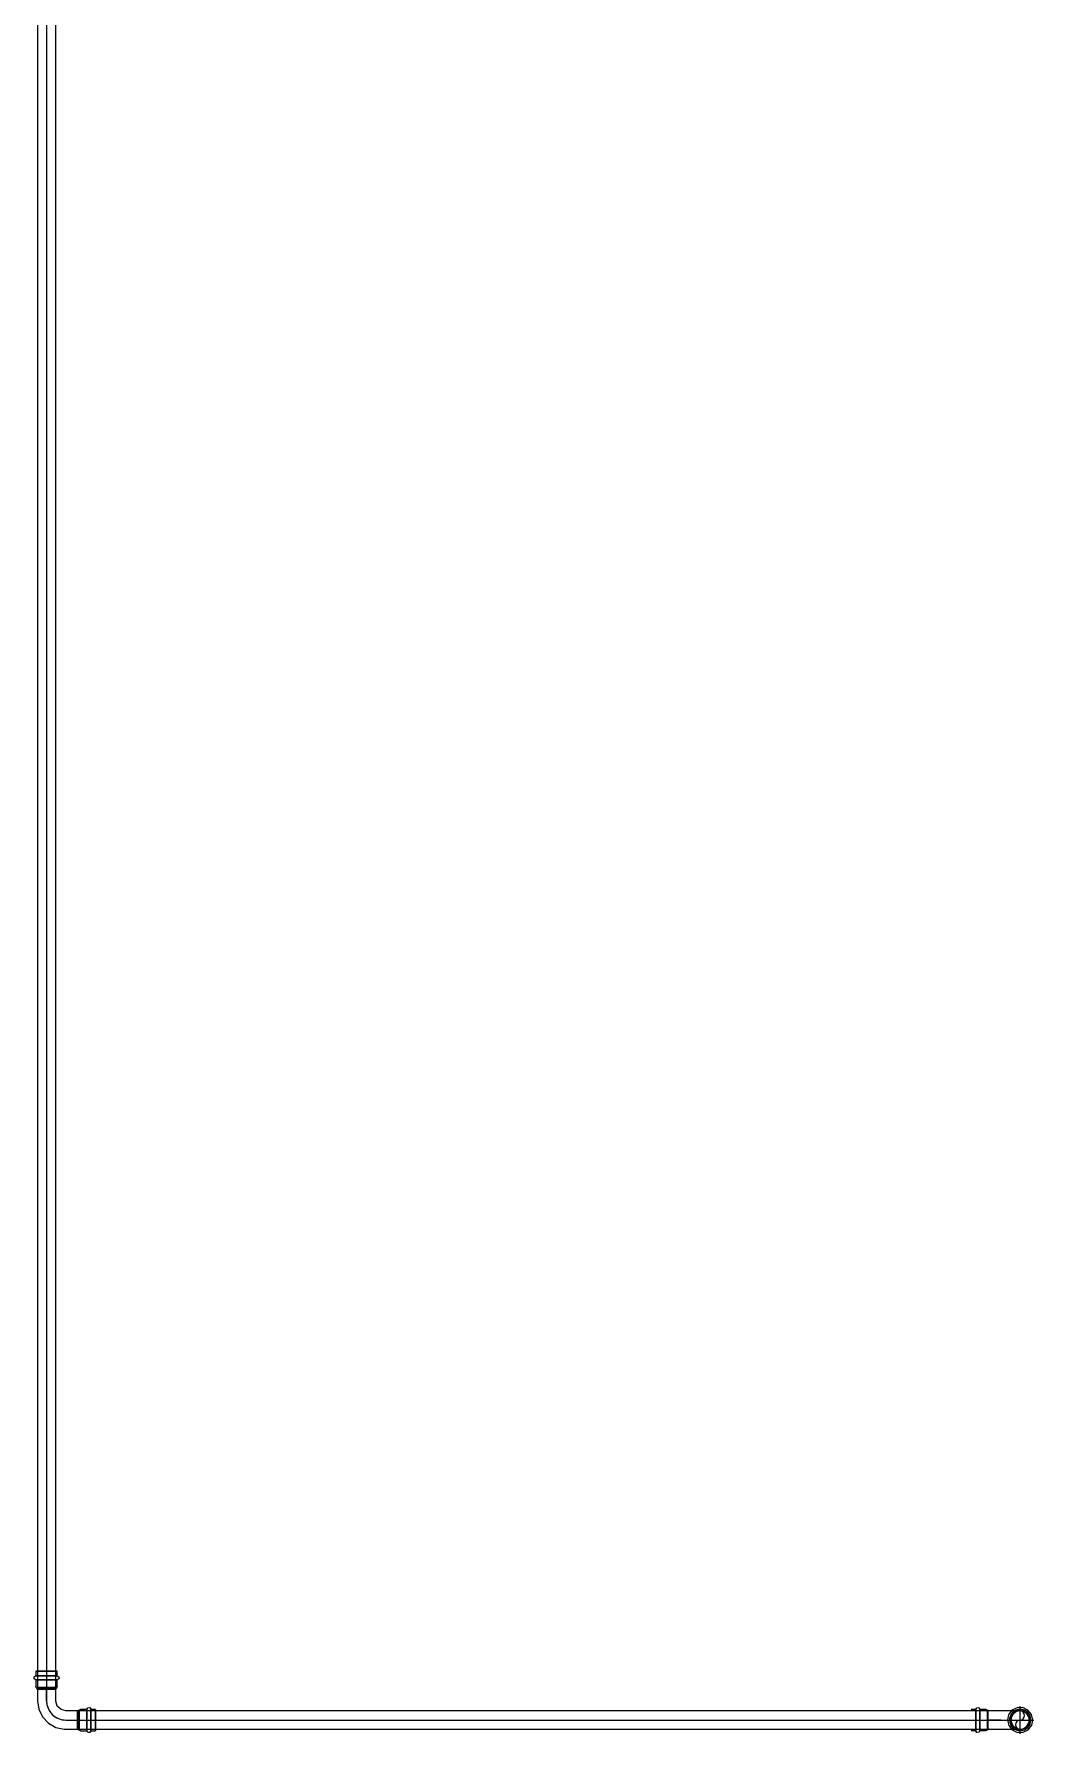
# Model space of a CAD drawing. Header units: inches. Extents: x -3325 to -59, y 5 to 733.
# Drawn here: x -2728.9 to -2657.1, y 5 to 127 of the extents above; entities that cross this region are included whole.
import ezdxf

# ---------------------------------------------------------------- set-up
doc = ezdxf.new("R2010")
doc.units = ezdxf.units.IN
doc.header["$MEASUREMENT"] = 0
doc.layers.add('P-PIPE', color=3, linetype='Continuous', lineweight=9)
doc.layers.add('X - REF - FP', color=7, linetype='Continuous', true_color=0xb90000)

# ---------------------------------------------------------------- blocks, each defined once
blk = doc.blocks.new('Victaulic-VicPress316-Elbow 90-45deg Style P568_P571 - Standard-V2-FIFTH LEVEL')
at = {"layer": 'P-PIPE'}
for p, q in [((-1934.31, 162.63), (-1934.64, 162.63)), ((-1933.35, 162.52), (-1934.64, 162.52)), ((-1933.56, 162.63), (-1934.02, 162.63)), ((-1932.52, 162.52), (-1933.45, 162.52)), ((-1933.45, 162.52), (-1933.45, 161.86)), ((-1933.45, 161.86), (-1933.45, 162.52)), ((-1934.64, 161.86), (-1934.64, 161.86)), ((-1934.64, 161.86), (-1934.64, 161.86)), ((-1934.64, 161.86), (-1934.64, 161.86)), ((-1934.64, 161.86), (-1934.64, 161.86)), ((-1934.64, 161.21), (-1933.35, 161.21)), ((-1934.64, 161.1), (-1934.31, 161.1)), ((-1934.31, 161.86), (-1934.31, 161.86)), ((-1934.31, 161.86), (-1934.31, 161.86)), ((-1934.02, 161.86), (-1934.02, 161.86)), ((-1934.02, 161.86), (-1934.02, 161.86)), ((-1934.02, 161.1), (-1933.56, 161.1)), ((-1933.45, 161.86), (-1933.45, 161.21)), ((-1933.45, 161.21), (-1933.45, 161.86)), ((-1932.52, 161.86), (-1933.45, 161.86)), ((-1933.45, 161.21), (-1932.52, 161.21)), ((-1933.35, 161.86), (-1933.35, 161.86)), ((-1933.35, 161.86), (-1933.35, 161.86)), ((-1932.52, 161.86), (-1931.12, 161.86)), ((-1931.12, 161.86), (-1931.12, 161.86))]:
    blk.add_line(p, q, dxfattribs=at)
at = {"layer": 'P-PIPE', "flags": 128}
for points in [[(-1934.31, 162.63), (-1934.24, 162.75), (-1934.1, 162.76), (-1934.02, 162.65), (-1934.02, 162.63)], [(-1934.31, 162.63), (-1934.31, 162.54), (-1934.31, 162.29), (-1934.31, 161.93), (-1934.31, 161.86)], [(-1934.31, 161.86), (-1934.31, 162.23), (-1934.31, 162.51), (-1934.31, 162.63), (-1934.31, 162.63)], [(-1934.02, 162.63), (-1934.02, 162.54), (-1934.02, 162.29), (-1934.02, 161.93), (-1934.02, 161.86)], [(-1934.02, 161.86), (-1934.02, 162.23), (-1934.02, 162.51), (-1934.02, 162.63), (-1934.02, 162.63)], [(-1933.56, 162.63), (-1933.36, 162.54), (-1933.35, 162.52)], [(-1931.12, 162.52), (-1931.22, 162.52), (-1931.48, 162.52), (-1931.89, 162.52), (-1932.37, 162.52), (-1932.52, 162.52)], [(-1930.21, 161.86), (-1930.31, 162.26), (-1930.56, 162.58), (-1930.93, 162.76), (-1931.34, 162.75), (-1931.71, 162.56), (-1931.96, 162.24), (-1932.04, 161.86)], [(-1930.36, 161.86), (-1930.45, 162.23), (-1930.7, 162.51), (-1931.06, 162.63), (-1931.43, 162.57), (-1931.73, 162.34), (-1931.88, 162), (-1931.89, 161.86)], [(-1934.31, 161.1), (-1934.31, 161.19), (-1934.31, 161.44), (-1934.31, 161.8), (-1934.31, 161.86)], [(-1934.31, 161.86), (-1934.31, 161.5), (-1934.31, 161.22), (-1934.31, 161.1), (-1934.31, 161.1)], [(-1934.02, 161.1), (-1934.08, 160.98), (-1934.22, 160.97), (-1934.31, 161.08), (-1934.31, 161.1)], [(-1934.02, 161.1), (-1934.02, 161.19), (-1934.02, 161.44), (-1934.02, 161.8), (-1934.02, 161.86)], [(-1934.02, 161.86), (-1934.02, 161.5), (-1934.02, 161.22), (-1934.02, 161.1), (-1934.02, 161.1)], [(-1933.35, 161.21), (-1933.54, 161.1), (-1933.56, 161.1)], [(-1932.52, 161.21), (-1932.02, 161.21), (-1931.59, 161.21), (-1931.28, 161.21), (-1931.13, 161.21), (-1931.12, 161.21)], [(-1932.04, 161.86), (-1931.94, 161.47), (-1931.69, 161.15), (-1931.32, 160.97), (-1930.91, 160.98), (-1930.54, 161.17), (-1930.29, 161.49), (-1930.21, 161.86)], [(-1931.89, 161.86), (-1931.8, 161.5), (-1931.55, 161.22), (-1931.19, 161.1), (-1930.82, 161.16), (-1930.52, 161.39), (-1930.37, 161.73), (-1930.36, 161.86)]]:
    blk.add_lwpolyline(points, dxfattribs=at)
at = {"layer": 'P-PIPE'}
for radius, start, end in [(0.766, 0, 180), (0.766, 0, 180), (0.766, 0, 180), (0.657, 0, 180), (0.657, 0, 180), (0.657, 90, 180), (0.658, 0, 90), (0.766, 180, 0), (0.766, 180, 0), (0.766, 180, 0), (0.658, 180, 0), (0.658, 180, 0), (0.657, 180, 270), (0.658, 270, 0)]:
    blk.add_arc((-1931.12, 161.86), radius, start, end, dxfattribs=at)
blk = doc.blocks.new('Victaulic-VicPress316-Elbow 90-45deg Style P568_P571 - Standard-523083-FIFTH LEVEL')
at = {"layer": 'P-PIPE'}
for p, q in [((-0.77, 3.52), (-0.77, 3.18)), ((0.77, 3.52), (-0.77, 3.52)), ((-0.77, 3.52), (0.77, 3.52)), ((-0.77, 3.18), (0.77, 3.18)), ((0.77, 3.18), (-0.77, 3.18)), ((-0.77, 2.89), (-0.77, 2.44)), ((-0.77, 2.89), (0.77, 2.89)), ((0.77, 2.89), (-0.77, 2.89)), ((-0.66, 3.52), (-0.66, 2.22)), ((-0.66, 3.52), (0.66, 3.52)), ((0.66, 3.52), (-0.66, 3.52)), ((0.66, 2.22), (0.66, 3.52)), ((0.77, 3.18), (0.77, 3.52)), ((0.77, 2.44), (0.77, 2.89)), ((-0.66, 2.33), (-0.66, 1.39)), ((0, 2.33), (-0.66, 2.33)), ((-0.66, 2.33), (0, 2.33)), ((-0.66, 2.22), (0.66, 2.22)), ((0.66, 2.22), (-0.66, 2.22)), ((0, 2.33), (0.66, 2.33)), ((0.66, 2.33), (0, 2.33)), ((0, 1.39), (0, 2.33)), ((0.66, 1.39), (0.66, 2.33)), ((-3.18, 0.77), (-3.52, 0.77)), ((-3.52, 0.77), (-3.52, -0.77)), ((-3.52, -0.77), (-3.52, 0.77)), ((-2.22, 0.66), (-3.52, 0.66)), ((-3.52, -0.66), (-3.52, 0.66)), ((-3.52, 0.66), (-3.52, -0.66)), ((-3.18, -0.77), (-3.18, 0.77)), ((-3.18, 0.77), (-3.18, -0.77)), ((-2.44, 0.77), (-2.89, 0.77)), ((-2.89, -0.77), (-2.89, 0.77)), ((-2.89, 0.77), (-2.89, -0.77)), ((-1.39, 0.66), (-2.33, 0.66)), ((-2.33, 0), (-2.33, 0.66)), ((-2.33, 0.66), (-2.33, 0)), ((-2.22, -0.66), (-2.22, 0.66)), ((-2.22, 0.66), (-2.22, -0.66)), ((-3.52, -0.66), (-2.22, -0.66)), ((-3.52, -0.77), (-3.18, -0.77)), ((-2.89, -0.77), (-2.44, -0.77)), ((-2.33, 0), (-2.33, -0.66)), ((-2.33, -0.66), (-2.33, 0)), ((-1.39, 0), (-2.33, 0)), ((-2.33, -0.66), (-1.39, -0.66))]:
    blk.add_line(p, q, dxfattribs=at)
at = {"layer": 'P-PIPE', "flags": 128}
for points in [[(-0.77, 2.89), (-0.89, 2.96), (-0.9, 3.1), (-0.79, 3.18), (-0.77, 3.18)], [(0.77, 3.18), (0.67, 3.18), (0.42, 3.18), (0.07, 3.18), (-0.3, 3.18), (-0.6, 3.18), (-0.75, 3.18), (-0.77, 3.18)], [(-0.77, 3.18), (-0.67, 3.18), (-0.42, 3.18), (-0.07, 3.18), (0.3, 3.18), (0.6, 3.18), (0.75, 3.18), (0.77, 3.18)], [(-0.77, 2.89), (-0.67, 2.89), (-0.42, 2.89), (-0.07, 2.89), (0.3, 2.89), (0.6, 2.89), (0.75, 2.89), (0.77, 2.89)], [(0.77, 2.89), (0.67, 2.89), (0.42, 2.89), (0.07, 2.89), (-0.3, 2.89), (-0.6, 2.89), (-0.75, 2.89), (-0.77, 2.89)], [(0.77, 3.18), (0.89, 3.11), (0.9, 2.98), (0.79, 2.89), (0.77, 2.89)], [(-0.66, 1.39), (-0.75, 1.04), (-1, 0.77), (-1.35, 0.66), (-1.39, 0.66)], [(-1.39, -0.66), (-0.78, -0.56), (-0.23, -0.29), (0.22, 0.13), (0.53, 0.67), (0.65, 1.27), (0.66, 1.39)], [(-0.66, 2.22), (-0.77, 2.41), (-0.77, 2.44)], [(0.77, 2.44), (0.68, 2.24), (0.66, 2.22)], [(-3.18, 0.77), (-3.11, 0.89), (-2.98, 0.9), (-2.89, 0.79), (-2.89, 0.77)], [(-3.18, 0.77), (-3.18, 0.67), (-3.18, 0.42), (-3.18, 0.07), (-3.18, -0.3), (-3.18, -0.6), (-3.18, -0.75), (-3.18, -0.77)], [(-3.18, -0.77), (-3.18, -0.67), (-3.18, -0.42), (-3.18, -0.07), (-3.18, 0.3), (-3.18, 0.6), (-3.18, 0.75), (-3.18, 0.77)], [(-2.89, -0.77), (-2.89, -0.67), (-2.89, -0.42), (-2.89, -0.07), (-2.89, 0.3), (-2.89, 0.6), (-2.89, 0.75), (-2.89, 0.77)], [(-2.89, 0.77), (-2.89, 0.67), (-2.89, 0.42), (-2.89, 0.07), (-2.89, -0.3), (-2.89, -0.6), (-2.89, -0.75), (-2.89, -0.77)], [(-2.44, 0.77), (-2.24, 0.68), (-2.22, 0.66)], [(-2.89, -0.77), (-2.96, -0.89), (-3.1, -0.9), (-3.18, -0.79), (-3.18, -0.77)], [(-2.22, -0.66), (-2.41, -0.77), (-2.44, -0.77)]]:
    blk.add_lwpolyline(points, dxfattribs=at)
at = {"layer": 'P-PIPE'}
blk.add_arc((-1.39, 1.39), 1.39, 270, 0, dxfattribs=at)

msp = doc.modelspace()

# ---------------------------------------------------------------- linework, layer by layer
at = {"layer": 'X - REF - FP'}
for p, q in [((-2728.66, 174.47), (-2728.66, 8.33)), ((-2728, 174.47), (-2728, 8.33)), ((-2728, 174.47), (-2728, 8.33)), ((-2727.34, 8.33), (-2727.34, 174.47)), ((-2728.66, 8.33), (-2727.34, 8.33)), ((-2728, 8.33), (-2728, 7.39)), ((-2660.48, 6.66), (-2725.67, 6.66)), ((-2725.67, 5.34), (-2725.67, 6.66)), ((-2660.48, 5.34), (-2660.48, 6.66)), ((-2658.15, 5), (-2658.15, 7)), ((-2726.61, 6), (-2725.67, 6)), ((-2726.61, 6), (-2724.48, 6)), ((-2725.67, 6), (-2660.48, 6)), ((-2725.67, 6), (-2660.48, 6)), ((-2725.67, 5.34), (-2660.48, 5.34)), ((-2660.48, 6), (-2659.54, 6)), ((-2659.54, 6), (-2658.15, 6)), ((-2659.15, 6), (-2657.15, 6))]:
    msp.add_line(p, q, dxfattribs=at)
for centre, radius, start, end in [((-2726.61, 7.39), 1.39, 180, 270), ((-2658.15, 6), 0.657, 0, 180), ((-2658.15, 6.33), 0.329, 270, 90), ((-2658.15, 6), 0.657, 180, 360), ((-2658.15, 5.67), 0.329, 90, 270)]:
    msp.add_arc(centre, radius, start, end, dxfattribs=at)

# ---------------------------------------------------------------- block references
at = {"layer": 'X - REF - FP', "rotation": 270}
msp.add_blockref('Victaulic-VicPress316-Elbow 90-45deg Style P568_P571 - Standard-523083-FIFTH LEVEL', (-2728, 6), dxfattribs=at)
at = {"layer": 'X - REF - FP'}
msp.add_blockref('Victaulic-VicPress316-Elbow 90-45deg Style P568_P571 - Standard-V2-FIFTH LEVEL', (-727.02, -155.86), dxfattribs=at)

doc.saveas('drawing.dxf')
